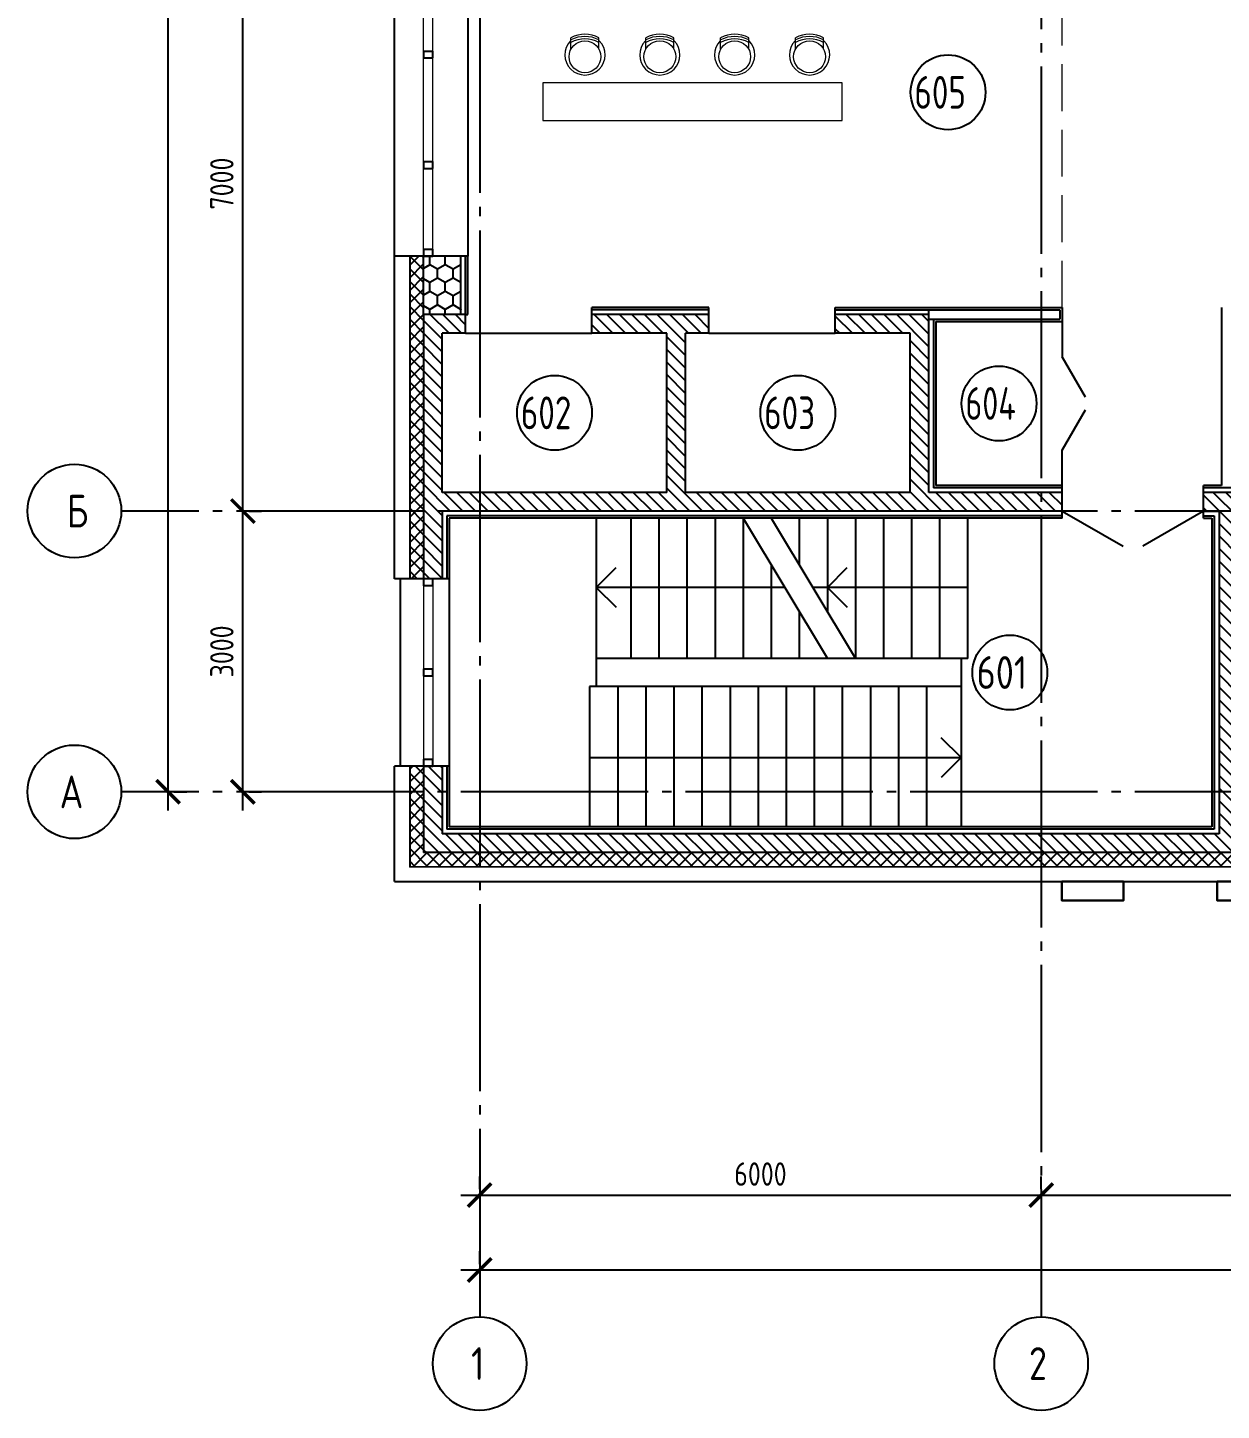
# Model space of a CAD drawing. Header units: millimetres. Extents: x -4830 to 49130, y -6610 to 29660.
# Drawn here: x -4830 to 7925, y -6610 to 8166 of the extents above; entities that cross this region are included whole.
import ezdxf

# ---------------------------------------------------------------- set-up
doc = ezdxf.new("R2010")
doc.units = ezdxf.units.MM
doc.linetypes.add('ГОСТ 2.303 4', pattern=[7, 5, -2, 0])
doc.linetypes.add('ГОСТ 2.303 5', pattern=[24, 20, -1.5, 1, -1.5])
doc.layers.add('Оборудование', color=5, linetype='Continuous', lineweight=18)
doc.layers.add('оси', color=40, linetype='Continuous')
doc.layers.add('текст', color=82, linetype='Continuous')
doc.styles.add('ГОСТ 2.304', font='CS_Gost2304.shx')
doc.dimstyles.new('СПДС', dxfattribs={"dimscale": 100, "dimtxt": 2.5, "dimasz": 2.5, "dimexe": 2, "dimexo": 0.625, "dimgap": 1, "dimtad": 1, "dimdec": 0, "dimtxsty": 'ГОСТ 2.304', "dimblk": 'OBLIQUE', "dimblk1": 'OBLIQUE', "dimblk2": 'OBLIQUE', "dimcen": 2.5, "dimdle": 2, "dimadec": 0, "dimazin": 2, "dimtfac": 0.75, "dimtdec": 4, "dimtmove": 1, "dimatfit": 3, "dimfxl": 1, "dimtfill": 1, "dimtolj": 1, "dimarcsym": 1})
pattern_1 = [(135, (-394169.68, -10084.31), (-67.35192, -67.35192), [])]
pattern_2 = [(135, (-394169.68, -10084.31), (-67.35192, -67.35192), []), (225, (-394169.68, -10084.31), (67.35192, -67.35192), [])]

# ---------------------------------------------------------------- blocks, each defined once
blk = doc.blocks.new('_ArchTick')
at = {"color": 0, "linetype": 'ByBlock', "const_width": 0.15}
blk.add_lwpolyline([(-0.5, -0.5), (0.5, 0.5)], dxfattribs=at)
blk = doc.blocks.new('*D42')
at = {"layer": 'Defpoints', "color": 0, "ltscale": 100, "transparency": 16777216}
for p in [(0, -5110), (30000, -5110), (30000, -5110)]:
    blk.add_point(p, dxfattribs=at)
at = {"layer": 'оси', "color": 0, "lineweight": -2, "ltscale": 100, "transparency": 16777216}
for p, q in [((0, -5047.5), (0, -4910)), ((30000, -5047.5), (30000, -4910)), ((-200, -5110), (30200, -5110))]:
    blk.add_line(p, q, dxfattribs=at)
at = {"layer": 'оси', "color": 0, "lineweight": -2, "ltscale": 100, "transparency": 16777216, "xscale": 250, "yscale": 250, "zscale": 250, "rotation": 180}
blk.add_blockref('_ArchTick', (0, -5110), dxfattribs=at)
at = {"layer": 'оси', "color": 0, "lineweight": -2, "ltscale": 100, "transparency": 16777216, "xscale": 250, "yscale": 250, "zscale": 250}
blk.add_blockref('_ArchTick', (30000, -5110), dxfattribs=at)
at = {"layer": 'оси', "color": 0, "ltscale": 100, "transparency": 16777216, "insert": (15000, -4885), "char_height": 250, "attachment_point": 5, "style": 'ГОСТ 2.304', "bg_fill": 3, "box_fill_scale": 1.1, "bg_fill_color": 256, "bg_fill_true_color": 13158600, "bg_fill_transparency": 0}
blk.add_mtext('\\A1;30000', dxfattribs=at)
blk = doc.blocks.new('*D43')
at = {"layer": 'Defpoints', "color": 0, "ltscale": 100, "transparency": 16777216}
for p in [(0, -4310), (6000, -4310), (6000, -4310)]:
    blk.add_point(p, dxfattribs=at)
at = {"layer": 'оси', "color": 0, "lineweight": -2, "ltscale": 100, "transparency": 16777216}
for p, q in [((0, -4247.5), (0, -4110)), ((6000, -4247.5), (6000, -4110)), ((-200, -4310), (6200, -4310))]:
    blk.add_line(p, q, dxfattribs=at)
at = {"layer": 'оси', "color": 0, "lineweight": -2, "ltscale": 100, "transparency": 16777216, "xscale": 250, "yscale": 250, "zscale": 250, "rotation": 180}
blk.add_blockref('_ArchTick', (0, -4310), dxfattribs=at)
at = {"layer": 'оси', "color": 0, "lineweight": -2, "ltscale": 100, "transparency": 16777216, "xscale": 250, "yscale": 250, "zscale": 250}
blk.add_blockref('_ArchTick', (6000, -4310), dxfattribs=at)
at = {"layer": 'оси', "color": 0, "ltscale": 100, "transparency": 16777216, "insert": (3000, -4085), "char_height": 250, "attachment_point": 5, "style": 'ГОСТ 2.304', "bg_fill": 3, "box_fill_scale": 1.1, "bg_fill_color": 256, "bg_fill_true_color": 13158600, "bg_fill_transparency": 0}
blk.add_mtext('\\A1;6000', dxfattribs=at)
blk = doc.blocks.new('*D44')
at = {"layer": 'Defpoints', "color": 0, "ltscale": 100, "transparency": 16777216}
for p in [(6000, -4310), (12000, -4310), (12000, -4310)]:
    blk.add_point(p, dxfattribs=at)
at = {"layer": 'оси', "color": 0, "lineweight": -2, "ltscale": 100, "transparency": 16777216}
for p, q in [((6000, -4247.5), (6000, -4110)), ((12000, -4247.5), (12000, -4110)), ((5800, -4310), (12200, -4310))]:
    blk.add_line(p, q, dxfattribs=at)
at = {"layer": 'оси', "color": 0, "lineweight": -2, "ltscale": 100, "transparency": 16777216, "xscale": 250, "yscale": 250, "zscale": 250, "rotation": 180}
blk.add_blockref('_ArchTick', (6000, -4310), dxfattribs=at)
at = {"layer": 'оси', "color": 0, "lineweight": -2, "ltscale": 100, "transparency": 16777216, "xscale": 250, "yscale": 250, "zscale": 250}
blk.add_blockref('_ArchTick', (12000, -4310), dxfattribs=at)
at = {"layer": 'оси', "color": 0, "ltscale": 100, "transparency": 16777216, "insert": (9000, -4085), "char_height": 250, "attachment_point": 5, "style": 'ГОСТ 2.304', "bg_fill": 3, "box_fill_scale": 1.1, "bg_fill_color": 256, "bg_fill_true_color": 13158600, "bg_fill_transparency": 0}
blk.add_mtext('\\A1;6000', dxfattribs=at)
blk = doc.blocks.new('*D48')
at = {"layer": 'Defpoints', "color": 0, "ltscale": 100, "transparency": 16777216}
for p in [(-3330, 27000), (-3330, 27000), (-3330, 0)]:
    blk.add_point(p, dxfattribs=at)
at = {"layer": 'оси', "color": 0, "lineweight": -2, "ltscale": 100, "transparency": 16777216}
for p, q in [((-3330, -200), (-3330, 27200)), ((-3267.5, 27000), (-3130, 27000)), ((-3267.5, 0), (-3130, 0))]:
    blk.add_line(p, q, dxfattribs=at)
at = {"layer": 'оси', "color": 0, "lineweight": -2, "ltscale": 100, "transparency": 16777216, "xscale": 250, "yscale": 250, "zscale": 250}
for p, rotation in [((-3330, 27000), 90), ((-3330, 0), 270)]:
    blk.add_blockref('_ArchTick', p, dxfattribs=dict(at, rotation=rotation))
at = {"layer": 'оси', "color": 0, "ltscale": 100, "transparency": 16777216, "insert": (-3555, 12600), "char_height": 250, "attachment_point": 5, "rotation": 90, "style": 'ГОСТ 2.304', "bg_fill": 3, "box_fill_scale": 1.1, "bg_fill_color": 256, "bg_fill_true_color": 13158600, "bg_fill_transparency": 0}
blk.add_mtext('\\A1;27000', dxfattribs=at)
blk = doc.blocks.new('*D49')
at = {"layer": 'Defpoints', "color": 0, "ltscale": 100, "transparency": 16777216}
for p in [(-2530, 3000), (-2530, 3000), (-2530, 0)]:
    blk.add_point(p, dxfattribs=at)
at = {"layer": 'оси', "color": 0, "lineweight": -2, "ltscale": 100, "transparency": 16777216}
for p, q in [((-2530, -200), (-2530, 3200)), ((-2467.5, 3000), (-2330, 3000)), ((-2467.5, 0), (-2330, 0))]:
    blk.add_line(p, q, dxfattribs=at)
at = {"layer": 'оси', "color": 0, "lineweight": -2, "ltscale": 100, "transparency": 16777216, "xscale": 250, "yscale": 250, "zscale": 250}
for p, rotation in [((-2530, 3000), 90), ((-2530, 0), 270)]:
    blk.add_blockref('_ArchTick', p, dxfattribs=dict(at, rotation=rotation))
at = {"layer": 'оси', "color": 0, "ltscale": 100, "transparency": 16777216, "insert": (-2755, 1500), "char_height": 250, "attachment_point": 5, "rotation": 90, "style": 'ГОСТ 2.304', "bg_fill": 3, "box_fill_scale": 1.1, "bg_fill_color": 256, "bg_fill_true_color": 13158600, "bg_fill_transparency": 0}
blk.add_mtext('\\A1;3000', dxfattribs=at)
blk = doc.blocks.new('*D53')
at = {"layer": 'Defpoints', "color": 0, "ltscale": 100, "transparency": 16777216}
for p in [(-2530, 10000), (-2530, 10000), (-2530, 3000)]:
    blk.add_point(p, dxfattribs=at)
at = {"layer": 'оси', "color": 0, "lineweight": -2, "ltscale": 100, "transparency": 16777216}
for p, q in [((-2530, 2800), (-2530, 10200)), ((-2467.5, 10000), (-2330, 10000)), ((-2467.5, 3000), (-2330, 3000))]:
    blk.add_line(p, q, dxfattribs=at)
at = {"layer": 'оси', "color": 0, "lineweight": -2, "ltscale": 100, "transparency": 16777216, "xscale": 250, "yscale": 250, "zscale": 250}
for p, rotation in [((-2530, 10000), 90), ((-2530, 3000), 270)]:
    blk.add_blockref('_ArchTick', p, dxfattribs=dict(at, rotation=rotation))
at = {"layer": 'оси', "color": 0, "ltscale": 100, "transparency": 16777216, "insert": (-2755, 6500), "char_height": 250, "attachment_point": 5, "rotation": 90, "style": 'ГОСТ 2.304', "bg_fill": 3, "box_fill_scale": 1.1, "bg_fill_color": 256, "bg_fill_true_color": 13158600, "bg_fill_transparency": 0}
blk.add_mtext('\\A1;7000', dxfattribs=at)
blk = doc.blocks.new('барный стул 1')
at = {"layer": 'Оборудование', "ltscale": 60}
for p, q in [((59.999999, 150), (183.593644, 150)), ((59.999999, -150), (183.593644, -150))]:
    blk.add_line(p, q, dxfattribs=at)
blk.add_circle((-20.000001, 0), 170, dxfattribs=at)
for centre, radius, start, end in [((0, 0), 215, 45.5846910006, 314.4153089994), ((-155.531875, 0), 326.155917, 332.6191679998, 27.3808320002), ((-129.255814, 0), 326.155917, 332.6191679998, 27.3808320002), ((-106.022796, 0), 326.155917, 332.6191679998, 27.3808320002)]:
    blk.add_arc(centre, radius, start, end, dxfattribs=at)

msp = doc.modelspace()

# ---------------------------------------------------------------- hatches: boundary and pattern name
at = {"ltscale": 100}
h = msp.add_hatch(dxfattribs=at)
h.set_pattern_fill('ANSI37', color=256, scale=30, angle=90)
h.set_pattern_definition(pattern_2)
h.paths.add_polyline_path([(-600, 5100), (-600, 5725), (-747.8, 5725), (-747.4, 2275), (-600, 2275)])
h = msp.add_hatch(dxfattribs=at)
h.set_pattern_fill('HONEY', color=256, scale=30, angle=90)
h.set_pattern_definition([(90, (-394169.684, -10084.31), (-82.48892, 142.875), [95.25, -190.5]), (210, (-394169.684, -10084.31), (-82.48892, -142.875), [95.25, -190.5]), (150, (-394169.684, -10084.31), (-164.97784, 3e-07), [-190.5, 95.25])])
h.paths.add_polyline_path([(-200, 5725), (-600, 5725), (-600, 5100), (-200, 5100)])
h = msp.add_hatch(dxfattribs=at)
h.set_pattern_fill('ANSI31', color=256, scale=30, angle=90)
h.set_pattern_definition(pattern_1)
h.paths.add_polyline_path([(6225, 3200), (4800, 3200), (4800, 5100), (3800, 5100), (3800, 4900), (4600, 4900), (4600, 3200), (2200, 3200), (2200, 4900), (2450, 4900), (2450, 5100), (1200, 5100), (1200, 4900), (2000, 4900), (2000, 3200), (-400, 3200), (-400, 4900), (-150, 4900), (-150, 5100), (-600, 5100), (-600, 2275), (-500, 2275), (-400, 2275), (-400, 3000), (6225, 3000)])
h = msp.add_hatch(dxfattribs=at)
h.set_pattern_fill('ANSI31', color=256, scale=30, angle=90)
h.set_pattern_definition(pattern_1)
h.paths.add_polyline_path([(8100, 3200), (7735, 3200), (7735, 3000), (7900, 3000), (7900, -450), (-400, -450), (-400, 275), (-600, 275), (-600, -650), (8100, -650)])
h = msp.add_hatch(dxfattribs=at)
h.set_pattern_fill('ANSI37', color=256, scale=30, angle=90)
h.set_pattern_definition(pattern_2)
h.paths.add_polyline_path([(11775, -650), (8100, -650), (-600, -650), (-600, 275), (-747.2, 275), (-747.1, -800), (11624.7, -797.7), (11625, -2550), (12560, -2550), (12560, -2400), (11775, -2400)])

# ---------------------------------------------------------------- linework, layer by layer
for p, q in [((-910, 2275), (-910, 24780.5)), ((-125, 8850), (-125, 5725)), ((-600, 5725), (-910, 5725)), ((-747.8, 5725), (-747.4, 2275)), ((-600, 5100), (-600, 5725)), ((-125, 5725), (-600, 5725)), ((-200, 5100), (-200, 5725)), ((-150, 5100), (-150, 5725)), ((-125, 5100), (-125, 5725)), ((2450, 5175), (1200, 5175)), ((1200, 4900), (1200, 5175)), ((2450, 4900), (2450, 5175)), ((3800, 4900), (3800, 5175)), ((3800, 5175), (6225, 5175)), ((6225, 5175), (6225, 5025)), ((7925, 5175), (7925, 3275)), ((-600, 5100), (-600, 2275)), ((-150, 5100), (-600, 5100)), ((-150, 5100), (-125, 5100)), ((-150, 4900), (-150, 5100)), ((2450, 5150), (1200, 5150)), ((2450, 5100), (1200, 5100)), ((3800, 5150), (6200, 5150)), ((4800, 5100), (3800, 5100)), ((4800, 5100), (4800, 5150)), ((4800, 3200), (4800, 5100)), ((4800, 5050), (6200, 5050)), ((4850, 5050), (4850, 3250)), ((4875, 5025), (4875, 3275)), ((4875, 5025), (6225, 5025)), ((6200, 5150), (6200, 5050)), ((6225, 5025), (6225, 4650)), ((-150, 4900), (-400, 4900)), ((-400, 3200), (-400, 4900)), ((-150, 4900), (1200, 4900)), ((2000, 4900), (1200, 4900)), ((2000, 3200), (2000, 4900)), ((2450, 4900), (2200, 4900)), ((2200, 3200), (2200, 4900)), ((2450, 4900), (3800, 4900)), ((4600, 4900), (3800, 4900)), ((4600, 3200), (4600, 4900)), ((6225, 3275), (6225, 3650)), ((6225, 3275), (4875, 3275)), ((6225, 2925), (6225, 3275)), ((7925, 3275), (7735, 3275)), ((7735, 2925), (7735, 3275)), ((2000, 3200), (-400, 3200)), ((4600, 3200), (2200, 3200)), ((6225, 3200), (4800, 3200)), ((6225, 3250), (4850, 3250)), ((8150, 3250), (7735, 3250)), ((8100, 3200), (7735, 3200)), ((6225, 3000), (-400, 3000)), ((-400, 3000), (-400, 2275)), ((6225, 3000), (6874.5, 2625)), ((7735, 3000), (7085.5, 2625)), ((7735, 3000), (7900, 3000)), ((7900, 3000), (7900, -450)), ((6225, 2950), (-350, 2950)), ((-350, 2950), (-350, 2275)), ((6225, 2925), (-325, 2925)), ((-325, 2925), (-325, 2275)), ((1245, 2925), (1245, 1125)), ((1615, 2925), (1615, 1425)), ((1915, 2925), (1915, 1425)), ((2215, 2925), (2215, 1425)), ((2515, 2925), (2515, 1425)), ((2815, 2925), (2815, 1425)), ((2815, 2925), (3715, 1425)), ((3115, 2925), (4015, 1425)), ((3415, 2925), (3415, 2425)), ((3715, 2925), (3715, 1925)), ((4015, 2925), (4015, 1425)), ((4315, 2925), (4315, 1425)), ((4615, 2925), (4615, 1425)), ((4915, 2925), (4915, 1425)), ((5215, 1425), (5215, 2925)), ((7735, 2950), (7850, 2950)), ((7735, 2925), (7825, 2925)), ((7825, 2925), (7825, -375)), ((7850, 2950), (7850, -400)), ((1245, 2185), (1457.1, 2397.1)), ((3115, 2425), (3115, 1425)), ((3715, 2185), (3927.1, 2397.1)), ((-600, 2275), (-910, 2275)), ((-850, 2275), (-850, 275)), ((-325, 2275), (-600, 2275)), ((-325, 2275), (-325, 275)), ((3259, 2185), (1245, 2185)), ((1245, 2185), (1457.1, 1972.9)), ((5215, 2185), (3559, 2185)), ((3715, 2185), (3927.1, 1972.9)), ((3415, 1925), (3415, 1425)), ((5215, 1425), (1245, 1425)), ((5145, 1425), (5145, -375)), ((5145, 1125), (1175, 1125)), ((1175, 1125), (1175, -375)), ((1475, 1125), (1475, -375)), ((1775, 1125), (1775, -375)), ((2075, 1125), (2075, -375)), ((2375, 1125), (2375, -375)), ((2675, 1125), (2675, -375)), ((2975, 1125), (2975, -375)), ((3275, 1125), (3275, -375)), ((3575, 1125), (3575, -375)), ((3875, 1125), (3875, -375)), ((4175, 1125), (4175, -375)), ((4475, 1125), (4475, -375)), ((4775, 1125), (4775, -375)), ((5145, 365), (4932.9, 577.1)), ((1175, 365), (5145, 365)), ((5145, 365), (4932.9, 152.9)), ((-910, -960), (-910, 275)), ((-600, 275), (-910, 275)), ((-747.2, 275), (-747.1, -800)), ((-600, 275), (-600, -650)), ((-325, 275), (-600, 275)), ((-400, 275), (-400, -450)), ((-350, 275), (-350, -400)), ((-325, 275), (-325, -375)), ((7850, -400), (-350, -400)), ((7825, -375), (-325, -375)), ((7900, -450), (-400, -450)), ((8100, -650), (-600, -650)), ((-750, -800), (11624.7, -797.7)), ((-910, -960), (11465, -960))]:
    msp.add_line(p, q, dxfattribs=at)
at = {"linetype": 'ГОСТ 2.303 4', "lineweight": 9, "ltscale": 100}
msp.add_line((6225, 5175), (6225, 8875), dxfattribs=at)
at = {"color": 4, "lineweight": 15, "ltscale": 100}
for p, q in [((-600, 5725), (-600, 8850)), ((-500, 5725), (-500, 8850)), ((-600, 2275), (-600, 275)), ((-500, 2275), (-500, 275))]:
    msp.add_line(p, q, dxfattribs=at)
at = {"lineweight": -3, "ltscale": 100}
for p, q in [((6475, 4217), (6225, 4650)), ((6225, 3650), (6475, 4083))]:
    msp.add_line(p, q, dxfattribs=at)
at = {"color": 4, "ltscale": 100}
for points in [[(-500, 7842.5), (-500, 7912.5), (-600, 7912.5), (-600, 7842.5)], [(-500, 6662.5), (-500, 6732.5), (-600, 6732.5), (-600, 6662.5)], [(-500, 5725), (-500, 5795), (-600, 5795), (-600, 5725)], [(-500, 2205), (-500, 2275), (-600, 2275), (-600, 2205)], [(-500, 1240), (-500, 1310), (-600, 1310), (-600, 1240)], [(-500, 275), (-500, 345), (-600, 345), (-600, 275)]]:
    msp.add_lwpolyline(points, close=True, dxfattribs=at)
at = {"lineweight": 30, "ltscale": 100}
for points in [[(6220, -960), (6880, -960), (6880, -1160), (6220, -1160)], [(7880, -960), (8540, -960), (8540, -1160), (7880, -1160)]]:
    msp.add_lwpolyline(points, close=True, dxfattribs=at)
at = {"layer": 'Оборудование', "ltscale": 100}
msp.add_lwpolyline([(675, 7175), (3875, 7175), (3875, 7575), (675, 7575)], close=True, dxfattribs=at)
at = {"layer": 'оси', "linetype": 'Continuous', "lineweight": 25, "ltscale": 100}
for centre in [(-4330, 3000), (-4330, 0), (0, -6110), (6000, -6110)]:
    msp.add_circle(centre, 500, dxfattribs=at)
at = {"layer": 'текст', "linetype": 'Continuous', "lineweight": 25, "ltscale": 100}
for centre in [(5005.2, 7475), (800, 4050), (3400, 4050), (5550, 4150), (5665, 1275)]:
    msp.add_circle(centre, 400, dxfattribs=at)

# ---------------------------------------------------------------- block references
at = {"layer": 'Оборудование', "rotation": 90}
for p in [(1125, 7875), (1925, 7875), (2725, 7875), (3525, 7875)]:
    msp.add_blockref('барный стул 1', p, dxfattribs=at)

# ---------------------------------------------------------------- texts
at = {"layer": 'оси', "linetype": 'Continuous', "lineweight": 25, "ltscale": 100, "char_height": 350, "attachment_point": 1, "style": 'ГОСТ 2.304'}
for s, insert, width in [('\\f|b0|i0|c1|p0;\\W1.0000000000;\\T1.0000000000;\\o\\lБ', (-4412.1, 3175), 600), ('\\f|b0|i0|c1|p0;\\W1.0000000000;\\T1.0000000000;\\o\\lА', (-4488.3, 175), 600), ('\\f|b0|i0|c1|p0;\\W1.0000000000;\\T1.0000000000;\\o\\l1', (-91.9, -5935), 583.333), ('\\f|b0|i0|c1|p0;\\W1.0000000000;\\T1.0000000000;\\o\\l2', (5868.8, -5935), 650)]:
    msp.add_mtext(s, dxfattribs=dict(at, insert=insert, width=width))
at = {"layer": 'текст', "linetype": 'Continuous', "lineweight": 25, "ltscale": 100, "char_height": 350, "attachment_point": 1, "style": 'ГОСТ 2.304'}
for s, insert, width in [('\\f|b0|i0|c1|p0;\\W0.9134926013;\\T1.0000000000;\\o\\l605', (4645.5, 7650), 1202.765), ('\\f|b0|i0|c1|p0;\\W0.8840250981;\\T1.0000000000;\\o\\l604', (5190.3, 4325), 1163.966), ('\\f|b0|i0|c1|p0;\\W0.9134926013;\\T1.0000000000;\\o\\l602', (440.3, 4225), 1202.765), ('\\f|b0|i0|c1|p0;\\W0.9134926013;\\T1.0000000000;\\o\\l603', (3040.3, 4225), 1202.765), ('\\f|b0|i0|c1|p0;\\W1.0000000000;\\T1.0000000000;\\o\\l601', (5310.6, 1450), 1250)]:
    msp.add_mtext(s, dxfattribs=dict(at, insert=insert, width=width))

# ---------------------------------------------------------------- dimensions: what is measured, and where the dimension line sits
at = {"layer": 'оси', "ltscale": 100}
dim = msp.add_linear_dim(base=(-3330, 27000), p1=(-3330, 0), p2=(-3330, 27000), angle=270, dimstyle='СПДС', override={"dimblk1": 'ArchTick', "dimblk2": 'ArchTick', "dimsah": 1}, dxfattribs=at)
dim.commit()
dim.dimension.update_dxf_attribs({"geometry": '*D48', "text_midpoint": (-3330, 12600), "dimtype": 160})
dim = msp.add_linear_dim(base=(-2530, 3000), p1=(-2530, 0), p2=(-2530, 3000), angle=270, dimstyle='СПДС', override={"dimblk1": 'ArchTick', "dimblk2": 'ArchTick', "dimsah": 1}, dxfattribs=at)
dim.commit()
dim.dimension.update_dxf_attribs({"geometry": '*D49', "text_midpoint": (-2755, 1500)})
for base, p1, p2, picture, middle in [((6000, -4310), (0, -4310), (6000, -4310), '*D43', (3000, -4085)), ((30000, -5110), (0, -5110), (30000, -5110), '*D42', (15000, -4885))]:
    dim = msp.add_linear_dim(base=base, p1=p1, p2=p2, dimstyle='СПДС', override={"dimblk1": 'ArchTick', "dimblk2": 'ArchTick', "dimsah": 1}, dxfattribs=at)
    dim.commit()
    dim.dimension.update_dxf_attribs({"geometry": picture, "text_midpoint": middle})

# ---------------------------------------------------------------- next in the draw order: linework, layer by layer
at = {"layer": 'оси', "linetype": 'ГОСТ 2.303 5', "lineweight": 25, "ltscale": 100}
for points in [[(0, 27600), (0, -5110)], [(-3330, 3000), (-3830, 3000)], [(-3330, 0), (-3830, 0)], [(30600, 0), (-3330, 0)], [(0, -5110), (0, -5610)], [(6000, -5110), (6000, -5610)]]:
    msp.add_lwpolyline(points, dxfattribs=at)

# ---------------------------------------------------------------- next in the draw order: dimensions: what is measured, and where the dimension line sits
at = {"layer": 'оси', "ltscale": 100}
dim = msp.add_linear_dim(base=(-2530, 10000), p1=(-2530, 3000), p2=(-2530, 10000), angle=270, dimstyle='СПДС', override={"dimblk1": 'ArchTick', "dimblk2": 'ArchTick', "dimsah": 1}, dxfattribs=at)
dim.commit()
dim.dimension.update_dxf_attribs({"geometry": '*D53', "text_midpoint": (-2755, 6500)})
dim = msp.add_linear_dim(base=(12000, -4310), p1=(6000, -4310), p2=(12000, -4310), dimstyle='СПДС', override={"dimblk1": 'ArchTick', "dimblk2": 'ArchTick', "dimsah": 1}, dxfattribs=at)
dim.commit()
dim.dimension.update_dxf_attribs({"geometry": '*D44', "text_midpoint": (9000, -4085)})

# ---------------------------------------------------------------- next in the draw order: linework, layer by layer
at = {"layer": 'оси', "linetype": 'ГОСТ 2.303 5', "lineweight": 25, "ltscale": 100}
for points in [[(6000, 29350), (6000, -5110)], [(30600, 3000), (-3330, 3000)]]:
    msp.add_lwpolyline(points, dxfattribs=at)

doc.saveas('drawing.dxf')
